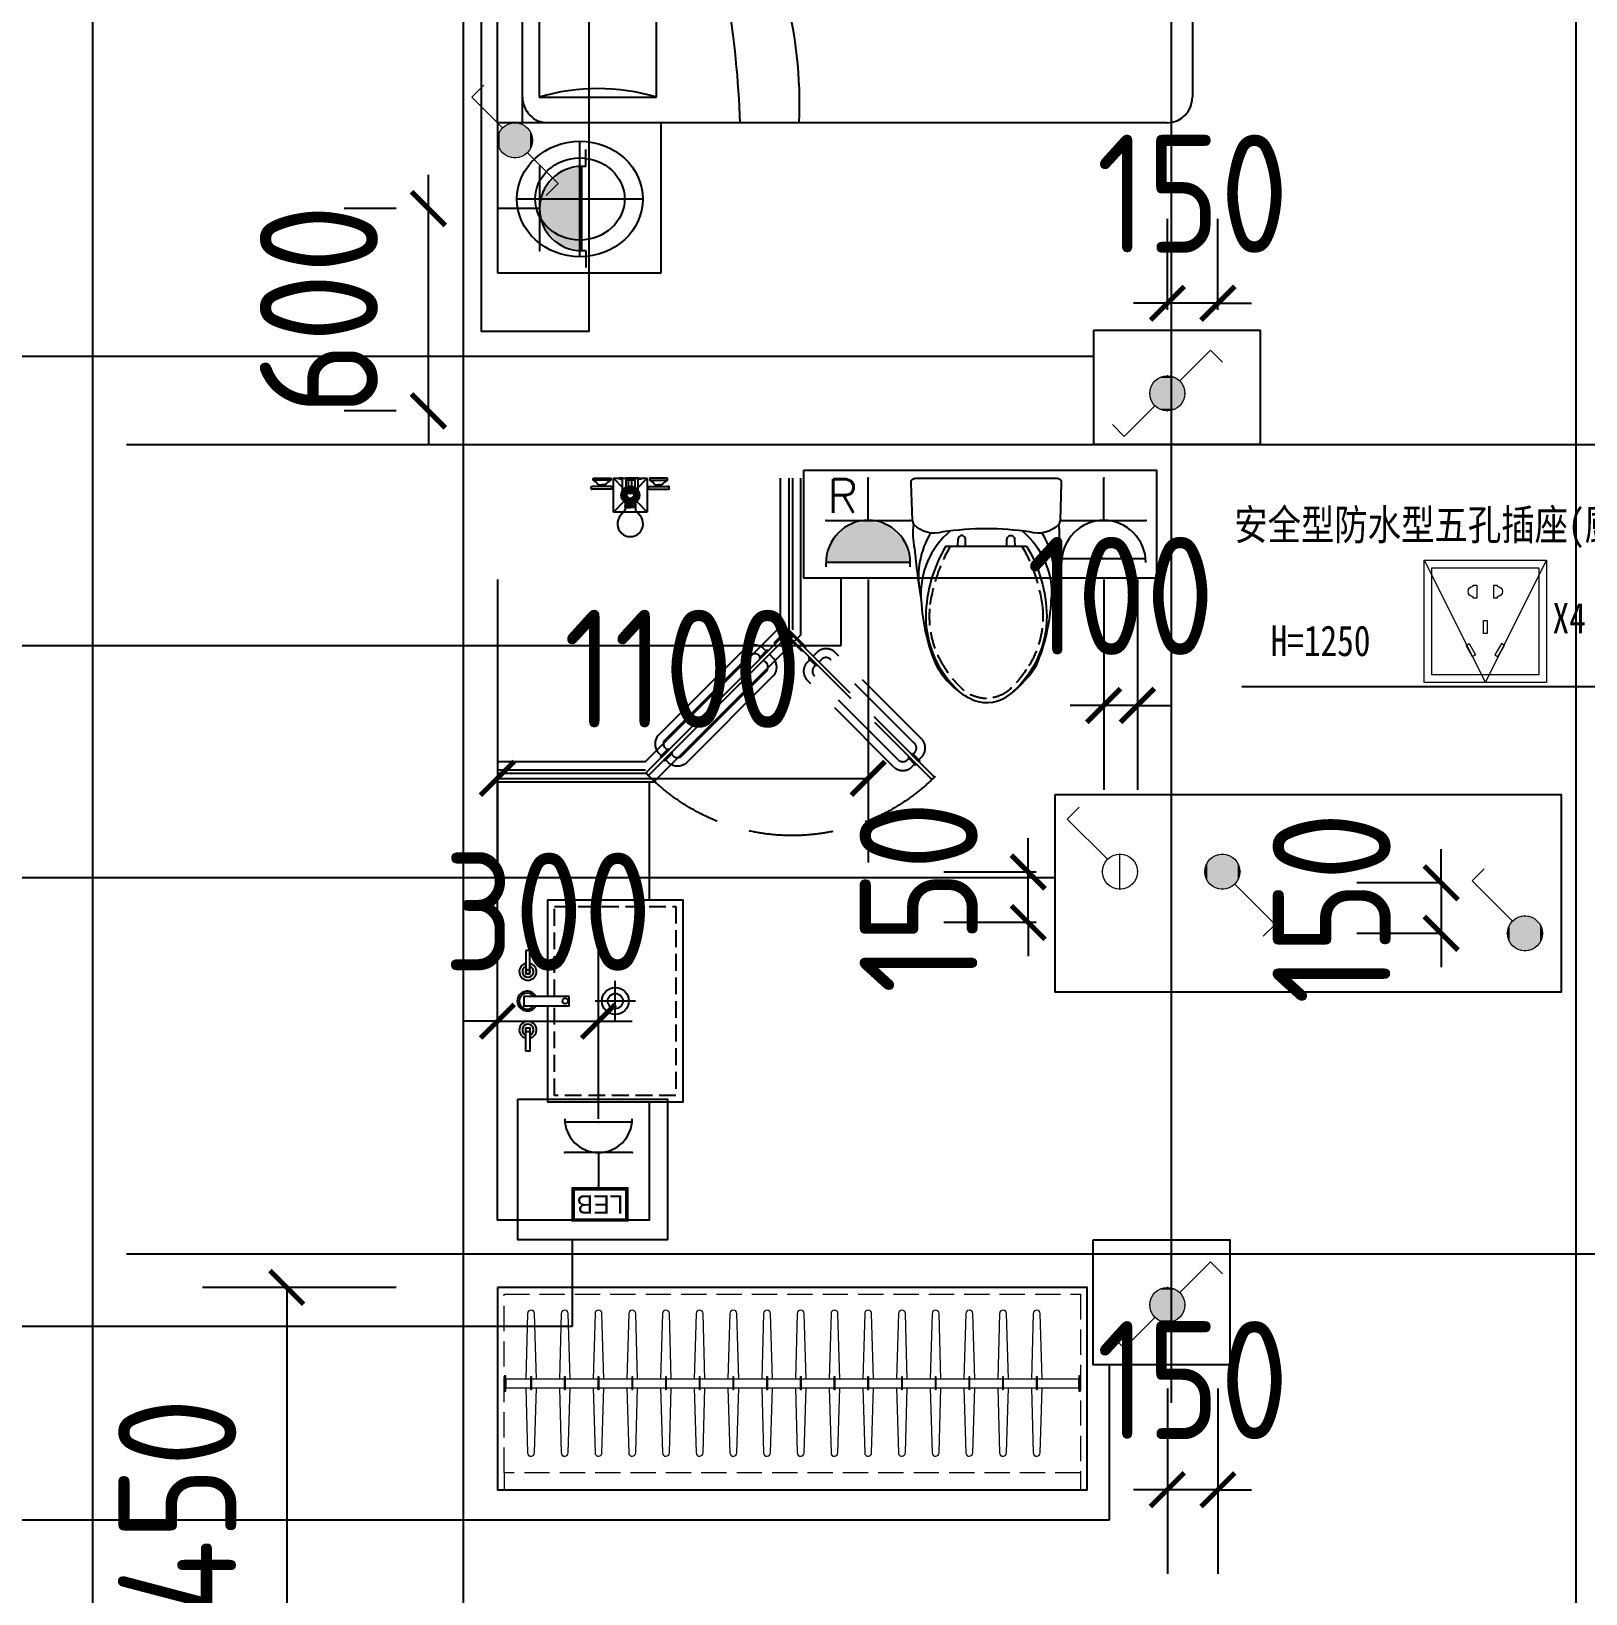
# Model space of a CAD drawing. Extents: x -29700 to 0, y 0 to 131000.
# Drawn here: x -24382 to -19770, y 120782 to 125417 of the extents above; entities that cross this region are included whole.
import ezdxf
from ezdxf.enums import TextEntityAlignment as Align

# ---------------------------------------------------------------- set-up
doc = ezdxf.new("R2010")
doc.units = 0
doc.header["$LTSCALE"] = 1000
doc.header["$MEASUREMENT"] = 0
for name, pattern in [('A户型二层平面图$0$DASH', [0.35, 0.25, -0.1]), ('B-1户型三层平面图$0$DASH', [0.35, 0.25, -0.1]), ('HJ户型(跃上)4F$0$DASH', [0.35, 0.25, -0.1])]:
    doc.linetypes.add(name, pattern=pattern)
doc.layers.get('0').update_dxf_attribs({"linetype": 'CONTINUOUS'})
doc.layers.get('Defpoints').update_dxf_attribs({"linetype": 'CONTINUOUS'})
for name, color, linetype in [('B-1户型三层平面图$0$A-澳创家具', 55, 'CONTINUOUS'), ('B-1户型三层平面图$0$A_洁具', 36, 'CONTINUOUS'), ('DOTE', 1, 'CONTINUOUS'), ('EQUIP-插座', 3, 'CONTINUOUS'), ('HJ户型(跃上)4F$0$0-107洁具', 122, 'CONTINUOUS'), ('HJ户型(跃上)4F$0$0-142地漏', 122, 'CONTINUOUS'), ('HJ户型(跃上)4F$0$1-107洁具', 122, 'CONTINUOUS'), ('TEL_TEXT', 7, 'CONTINUOUS'), ('家具', 8, 'CONTINUOUS')]:
    doc.layers.add(name, color=color, linetype=linetype)
for name, color, linetype, lineweight in [('EM-插座点位', 2, 'CONTINUOUS', 15), ('EM-机电', 14, 'CONTINUOUS', 15), ('EQUIP-照明', 3, 'CONTINUOUS', 15), ('PS-FNO(图纸空间编号）', 7, 'CONTINUOUS', 15), ('TK-引注', 50, 'CONTINUOUS', 15)]:
    doc.layers.add(name, color=color, linetype=linetype, lineweight=lineweight)
doc.styles.add('_TEL_DIM', font='SIMPLEX', dxfattribs={"width": 0.8, "height": 3.5, "bigfont": 'HZTXT'})
doc.styles.add('GIL', font='GOTHIC.TTF')
doc.styles.get("Standard").update_dxf_attribs({"font": 'gbenor.shx', "bigfont": 'gbcbig.shx'})
doc.styles.add('宋体', font='', dxfattribs={"width": 0.75})
doc.styles.get('宋体').set_extended_font_data('SimSun')
doc.dimstyles.get("Standard").update_dxf_attribs({"dimscale": 100, "dimtxt": 3.5, "dimasz": 1, "dimexe": 2.5, "dimexo": 3, "dimgap": 1.5, "dimtad": 1, "dimdec": 0, "dimzin": 0, "dimdsep": 46, "dimtxsty": 'Standard', "dimblk": 'ARCHTICK', "dimcen": 0.09, "dimclrd": 3, "dimclre": 3, "dimclrt": 2, "dimadec": 0, "dimazin": 0, "dimtfac": 1, "dimtdec": 0, "dimtix": 1, "dimtmove": 2, "dimatfit": 3, "dimfxl": 1, "dimtolj": 1, "dimtzin": 0, "dimarcsym": 0})

# ---------------------------------------------------------------- blocks, each defined once
blk = doc.blocks.new('*U29')
blk.add_lwpolyline([(0, -600), (0, 0), (1750, 0), (1750, -600)], close=True)
at = {"color": 250, "lineweight": 13, "ltscale": 0.3}
for points in [[(20, -50), (20, 0)], [(1730, -50), (1730, 0)], [(99.4, -329.6), (99.4, -335.5), (100.9, -335.5), (100.9, -296.3), (99.4, -296.3), (99.4, -329.6), (99.4, -302)], [(199.4, -329.6), (199.4, -335.5), (200.9, -335.5), (200.9, -296.3), (199.4, -296.3), (199.4, -329.6), (199.4, -302)], [(299.4, -329.6), (299.4, -335.5), (300.9, -335.5), (300.9, -296.3), (299.4, -296.3), (299.4, -329.6), (299.4, -302)], [(399.4, -329.6), (399.4, -335.5), (400.9, -335.5), (400.9, -296.3), (399.4, -296.3), (399.4, -329.6), (399.4, -302)], [(499.4, -329.6), (499.4, -335.5), (500.9, -335.5), (500.9, -296.3), (499.4, -296.3), (499.4, -329.6), (499.4, -302)], [(599.4, -329.6), (599.4, -335.5), (600.9, -335.5), (600.9, -296.3), (599.4, -296.3), (599.4, -329.6), (599.4, -302)], [(699.4, -329.6), (699.4, -335.5), (700.9, -335.5), (700.9, -296.3), (699.4, -296.3), (699.4, -329.6), (699.4, -302)], [(799.4, -329.6), (799.4, -335.5), (800.9, -335.5), (800.9, -296.3), (799.4, -296.3), (799.4, -329.6), (799.4, -302)], [(899.4, -329.6), (899.4, -335.5), (900.9, -335.5), (900.9, -296.3), (899.4, -296.3), (899.4, -329.6), (899.4, -302)], [(999.4, -329.6), (999.4, -335.5), (1000.9, -335.5), (1000.9, -296.3), (999.4, -296.3), (999.4, -329.6), (999.4, -302)], [(1099.4, -329.6), (1099.4, -335.5), (1100.9, -335.5), (1100.9, -296.3), (1099.4, -296.3), (1099.4, -329.6), (1099.4, -302)], [(1199.4, -329.6), (1199.4, -335.5), (1200.9, -335.5), (1200.9, -296.3), (1199.4, -296.3), (1199.4, -329.6), (1199.4, -302)], [(1299.4, -329.6), (1299.4, -335.5), (1300.9, -335.5), (1300.9, -296.3), (1299.4, -296.3), (1299.4, -329.6), (1299.4, -302)], [(1399.4, -329.6), (1399.4, -335.5), (1400.9, -335.5), (1400.9, -296.3), (1399.4, -296.3), (1399.4, -329.6), (1399.4, -302)], [(1499.4, -329.6), (1499.4, -335.5), (1500.9, -335.5), (1500.9, -296.3), (1499.4, -296.3), (1499.4, -329.6), (1499.4, -302)], [(1599.4, -329.6), (1599.4, -335.5), (1600.9, -335.5), (1600.9, -296.3), (1599.4, -296.3), (1599.4, -329.6), (1599.4, -302)]]:
    blk.add_lwpolyline(points, dxfattribs=at)
at = {"color": 250, "linetype": 'A户型二层平面图$0$DASH', "lineweight": 13, "ltscale": 0.3}
blk.add_lwpolyline([(20, -580), (1730, -580), (1730, -50), (20, -50)], close=True, dxfattribs=at)
at = {"color": 250, "lineweight": 13, "ltscale": 0.3}
for points in [[(84.1, -302.5), (89.7, -109.4, -0.431026), (100, -99.1, -0.397598), (110.3, -109.4), (115.9, -302.5)], [(184.1, -302.5), (189.7, -109.4, -0.431026), (200, -99.1, -0.397598), (210.3, -109.4), (215.9, -302.5)], [(284.1, -302.5), (289.7, -109.4, -0.431026), (300, -99.1, -0.397598), (310.3, -109.4), (315.9, -302.5)], [(384.1, -302.5), (389.7, -109.4, -0.431026), (400, -99.1, -0.397598), (410.3, -109.4), (415.9, -302.5)], [(484.1, -302.5), (489.7, -109.4, -0.431026), (500, -99.1, -0.397598), (510.3, -109.4), (515.9, -302.5)], [(584.1, -302.5), (589.7, -109.4, -0.431026), (600, -99.1, -0.397598), (610.3, -109.4), (615.9, -302.5)], [(684.1, -302.5), (689.7, -109.4, -0.431026), (700, -99.1, -0.397598), (710.3, -109.4), (715.9, -302.5)], [(784.1, -302.5), (789.7, -109.4, -0.431026), (800, -99.1, -0.397598), (810.3, -109.4), (815.9, -302.5)], [(884.1, -302.5), (889.7, -109.4, -0.431026), (900, -99.1, -0.397598), (910.3, -109.4), (915.9, -302.5)], [(984.1, -302.5), (989.7, -109.4, -0.431026), (1000, -99.1, -0.397598), (1010.3, -109.4), (1015.9, -302.5)], [(1084.1, -302.5), (1089.7, -109.4, -0.431026), (1100, -99.1, -0.397598), (1110.3, -109.4), (1115.9, -302.5)], [(1184.1, -302.5), (1189.7, -109.4, -0.431026), (1200, -99.1, -0.397598), (1210.3, -109.4), (1215.9, -302.5)], [(1284.1, -302.5), (1289.7, -109.4, -0.431026), (1300, -99.1, -0.397598), (1310.3, -109.4), (1315.9, -302.5)], [(1384.1, -302.5), (1389.7, -109.4, -0.431026), (1400, -99.1, -0.397598), (1410.3, -109.4), (1415.9, -302.5)], [(1484.1, -302.5), (1489.7, -109.4, -0.431026), (1500, -99.1, -0.397598), (1510.3, -109.4), (1515.9, -302.5)], [(1584.1, -302.5), (1589.7, -109.4, -0.431026), (1600, -99.1, -0.397598), (1610.3, -109.4), (1615.9, -302.5)], [(115.9, -327.5), (110.3, -522.4, -1), (89.7, -522.4), (84.1, -327.5)], [(215.9, -327.5), (210.3, -522.4, -1), (189.7, -522.4), (184.1, -327.5)], [(315.9, -327.5), (310.3, -522.4, -1), (289.7, -522.4), (284.1, -327.5)], [(415.9, -327.5), (410.3, -522.4, -1), (389.7, -522.4), (384.1, -327.5)], [(515.9, -327.5), (510.3, -522.4, -1), (489.7, -522.4), (484.1, -327.5)], [(615.9, -327.5), (610.3, -522.4, -1), (589.7, -522.4), (584.1, -327.5)], [(715.9, -327.5), (710.3, -522.4, -1), (689.7, -522.4), (684.1, -327.5)], [(815.9, -327.5), (810.3, -522.4, -1), (789.7, -522.4), (784.1, -327.5)], [(915.9, -327.5), (910.3, -522.4, -1), (889.7, -522.4), (884.1, -327.5)], [(1015.9, -327.5), (1010.3, -522.4, -1), (989.7, -522.4), (984.1, -327.5)], [(1115.9, -327.5), (1110.3, -522.4, -1), (1089.7, -522.4), (1084.1, -327.5)], [(1215.9, -327.5), (1210.3, -522.4, -1), (1189.7, -522.4), (1184.1, -327.5)], [(1315.9, -327.5), (1310.3, -522.4, -1), (1289.7, -522.4), (1284.1, -327.5)], [(1415.9, -327.5), (1410.3, -522.4, -1), (1389.7, -522.4), (1384.1, -327.5)], [(1515.9, -327.5), (1510.3, -522.4, -1), (1489.7, -522.4), (1484.1, -327.5)], [(1615.9, -327.5), (1610.3, -522.4, -1), (1589.7, -522.4), (1584.1, -327.5)]]:
    blk.add_lwpolyline(points, format="xyb", dxfattribs=at)
blk.add_lwpolyline([(1730, -337.5), (1725, -337.5), (1725, -327.5), (25, -327.5), (25, -337.5), (20, -337.5), (20, -292.5), (25, -292.5), (25, -327.5), (25, -302.5), (1725, -302.5), (1725, -327.5), (1725, -292.5), (1730, -292.5)], close=True, dxfattribs=at)
blk = doc.blocks.new('*U18')
at = {"layer": 'B-1户型三层平面图$0$A-澳创家具', "linetype": 'Continuous'}
for points in [[(211.1, 0), (-211.1, 0, 0.477962), (-222.4, -14), (-218.8, -124.8), (-215.2, -136.6, 0.281865), (-128.7, -159.2, -0.073747), (128.7, -159.2, 0.281865), (215.2, -136.6), (218.8, -124.8), (222.4, -14, 0.477962), (211.1, 0, 0)], [(215.5, -135.5, -0.088577), (213, -207.8, -0.019152), (192.8, -362.1, -0.090609), (149, -553.8, -0.163158), (38.2, -657.7, -0.273043), (-72.6, -639.2, -0.094885), (-149, -553.8, -0.090609), (-192.8, -362.1, -0.019152), (-213, -207.8, -0.088577), (-215.5, -135.5, -0.879416)], [(-119.9, -201.1, 0.129606), (-179.5, -409, 0.211204), (-80.1, -632.2, 2.252949)], [(119.9, -201.1, -0.129606), (179.5, -409, -0.211204), (80.1, -632.2, -2.252949)]]:
    blk.add_lwpolyline(points, format="xyb", dxfattribs=at)
at = {"layer": 'B-1户型三层平面图$0$A-澳创家具', "color": 250}
for points in [[(-165, -162.1, 0.180688), (-197.1, -335.2, -4.705295)], [(-106.5, -156.1, 0.237416), (-193.6, -357.6, -3.87225)], [(-61.3, -200.6), (-61.5, -181.2, 1.018669), (-84.1, -181.2), (-85.1, -200.8)], [(61.3, -200.6), (61.5, -181.2, -1.018669), (84.1, -181.2), (85.1, -200.8)], [(106.5, -156.1, -0.237416), (193.6, -357.6, 3.87225)], [(165, -162.1, -0.180688), (197.1, -335.2, 4.705295)]]:
    blk.add_lwpolyline(points, format="xyb", dxfattribs=at)
at = {"layer": 'B-1户型三层平面图$0$A-澳创家具', "color": 250, "linetype": 'B-1户型三层平面图$0$DASH', "ltscale": 0.2}
blk.add_lwpolyline([(-105.7, -201, 0.095348), (-165.9, -374.4, 0.180567), (-119.8, -567, 0.059956), (-65.2, -630.4, 0.149733), (0, -653.6, 0.149733), (65.2, -630.4, 0.059956), (119.8, -567, 0.180567), (165.9, -374.4, 0.095348), (105.7, -201, -0.095348)], format="xyb", dxfattribs=at)
at = {"layer": 'B-1户型三层平面图$0$A-澳创家具', "linetype": 'Continuous'}
blk.add_lwpolyline([(119.9, -201.1), (-119.9, -201.1)], dxfattribs=at)
blk = doc.blocks.new('*U30')
at = {"color": 250}
for p, q in [((649.5, -409.9), (649.5, -289.9)), ((589.5, -349.9), (709.5, -349.9))]:
    blk.add_line(p, q, dxfattribs=at)
for points in [[(349.5, -450), (0, -450), (0, 0), (1300, 0), (1300, -450), (949.5, -450)], [(663, -149.9), (949.5, -149.9), (949.5, -549.9), (349.5, -549.9), (349.5, -149.9), (635.1, -149.9)]]:
    blk.add_lwpolyline(points)
for points in [[(501.2, -84.4), (570.1, -84.4), (570.1, -96.7), (501.2, -96.7)], [(663, -213.3), (663, -78.4), (635.1, -78.4), (635.1, -213.3)], [(799.4, -84.4), (730.4, -84.4), (730.4, -96.7), (799.4, -96.7)]]:
    blk.add_lwpolyline(points, close=True)
at = {"color": 250, "linetype": 'B-1户型三层平面图$0$DASH', "ltscale": 0.2}
blk.add_lwpolyline([(663, -169.9), (929.5, -169.9), (929.5, -529.9), (369.5, -529.9), (369.5, -169.9), (635.1, -169.9)], dxfattribs=at)
at = {"color": 250}
for centre, radius in [((564, -90.5, 0), 6.17), ((736.6, -90.5, 0), 6.17), ((649.6, -201.3), 7.98), ((649.5, -349.9), 40), ((649.5, -349.9), 22.5)]:
    blk.add_circle(centre, radius, dxfattribs=at)
for centre, radius, start, end in [((564, -90.5), 25.4, 194.0486, 165.9514), ((649.3, -88.5), 29.3, 297.9804, 241.0365), ((736.6, -90.5), 25.4, 14.0486, 345.9514)]:
    blk.add_arc(centre, radius, start, end)
for centre, radius, start, end in [((564, -90.5), 16.6, 201.7986, 158.2014), ((649.3, -88.5), 23.8, 305.279, 233.4071), ((736.6, -90.5), 16.6, 21.7986, 338.2014)]:
    blk.add_arc(centre, radius, start, end, dxfattribs=at)
blk = doc.blocks.new('HJ户型(跃上)4F$0$A$C2634459F')
at = {"color": 0}
for p, q in [((592.3, 337.9, 0), (592.3, 334.1, 0)), ((592.3, 337.9, 0), (650, 337.9, 0)), ((650, 320.2, 0), (650, 337.9, 0))]:
    blk.add_line(p, q, dxfattribs=at)
at = {"color": 0, "linetype": 'HJ户型(跃上)4F$0$DASH'}
for p, q in [((650, 320.2, 0), (632.3, 320.2, 0)), ((632.3, 262.4, 0), (632.3, 320.2, 0)), ((650, 262.4, 0), (650, 320.2, 0)), ((632.3, 262.4, 0), (636.2, 262.4, 0)), ((646.2, 262.4, 0), (650, 262.4, 0))]:
    blk.add_line(p, q, dxfattribs=at)
at = {"color": 0, "elevation": 0}
for points in [[(154.7, 387.4, 0.36855), (119, 351.7), (119, 337.8)], [(154.7, 387.4), (522.3, 387.4, -0.368054), (558, 351.7), (558, 334)], [(143.1, 337.8), (143.1, 344.1, -0.414214), (162.4, 363.4), (514.6, 363.4, -0.414214), (533.9, 344.1), (533.9, 334)], [(154.7, 270.6, -0.36855), (119, 306.4), (119, 320.2)], [(143.1, 320.2), (143.1, 314, 0.414214), (162.4, 294.7), (514.6, 294.7, 0.414214), (533.9, 314), (533.9, 324.1)], [(154.7, 270.6), (522.3, 270.6, 0.368054), (558, 306.4), (558, 324.1)]]:
    blk.add_lwpolyline(points, format="xyb", dxfattribs=at)
for points in [[(642.3, 332.5), (640.8, 334.1), (52.9, 334.1), (50, 331.2), (50, 327), (52.9, 324.1), (639.4, 324.1), (642.3, 327)], [(147.3, 337.9), (114.8, 337.9), (114.8, 334.1), (147.3, 334.1)], [(562.2, 337.9), (529.7, 337.9), (529.7, 334.1), (562.2, 334.1)], [(626, 324.1), (626, 321.2), (645.2, 321.2), (645.2, 337), (626, 337), (626, 334.1), (642.3, 334.1), (642.3, 324.1)], [(147.3, 320.2), (114.8, 320.2), (114.8, 324.1), (147.3, 324.1)]]:
    blk.add_lwpolyline(points, close=True, dxfattribs=at)
at = {"color": 0, "linetype": 'HJ户型(跃上)4F$0$DASH', "elevation": 0}
for points in [[(646.2, 296.1), (649.1, 296.1), (649.1, 315.4), (633.3, 315.4), (633.3, 296.1), (636.2, 296.1), (636.2, 312.5), (646.2, 312.5)], [(637.7, 312.5), (636.2, 311), (636.2, -276.8), (639.1, -279.7), (643.4, -279.7), (646.2, -276.8), (646.2, 309.6), (643.3, 312.5)], [(631.2, 234.4), (631.2, 201.8), (635, 201.8), (635, 234.4)], [(632.4, -182.4), (632.4, -215), (636.2, -215), (636.2, -182.4)], [(650.1, -182.4), (650.1, -215), (646.2, -215), (646.2, -182.4)]]:
    blk.add_lwpolyline(points, close=True, dxfattribs=at)
for points in [[(582.8, -175), (582.9, 192.5, -0.368054), (618.6, 228.2), (636.3, 228.2)], [(632.4, -186.6), (626.1, -186.6, -0.414214), (606.9, -167.4), (606.9, 184.8, -0.414214), (626.2, 204.1), (636.3, 204.1)], [(699.7, -175), (699.6, 192.5, 0.368054), (663.8, 228.2), (646.2, 228.2)], [(650.1, -186.6), (656.3, -186.6, 0.414214), (675.6, -167.4), (675.5, 184.8, 0.414214), (656.3, 204.1), (646.2, 204.1)], [(582.8, -175, 0.36855), (618.6, -210.7), (632.4, -210.7)], [(699.7, -175, -0.36855), (663.9, -210.7), (650.1, -210.7)]]:
    blk.add_lwpolyline(points, format="xyb", dxfattribs=at)
blk = doc.blocks.new('HJ户型(跃上)4F$0$A$C1E9E21AA')
at = {"ltscale": 0.5, "extrusion": (0, 0, -1)}
for p, q in [((30.9, -30.9), (0, 0)), ((69.1, -30.9), (100, 0)), ((30.9, -69.1), (0, -100)), ((69.1, -69.1), (100, -100))]:
    blk.add_line(p, q, dxfattribs=at)
at = {"ltscale": 0.5}
for p, q in [((0, -100), (0, 0)), ((0, 0), (100, 0)), ((100, 0), (100, -100)), ((100, -100), (0, -100))]:
    blk.add_line(p, q, dxfattribs=at)
for points in [[(27.6, -47), (28, -45.2), (38.9, -47.1), (38.6, -48.9)], [(30, -39.5), (30.9, -37.9), (40.6, -43.5), (39.7, -45.1)], [(34.8, -33.3), (36.2, -32.1), (43.4, -40.7), (42, -41.9)], [(41.4, -29.1), (43.2, -28.5), (47, -39), (45.2, -39.6)], [(49.1, -27.5), (50.9, -27.5), (50.9, -38.6), (49.1, -38.6)], [(56.8, -28.5), (58.6, -29.1), (54.8, -39.6), (53, -39)], [(63.8, -32.1), (65.2, -33.3), (58, -41.9), (56.6, -40.7)], [(69.1, -37.9), (70, -39.5), (60.3, -45.1), (59.4, -43.5)], [(72, -45.2), (72.4, -47), (61.4, -48.9), (61.1, -47.1)], [(28, -54.8), (27.6, -53), (38.6, -51.1), (38.9, -52.9)], [(30.9, -62.1), (30, -60.5), (39.7, -54.9), (40.6, -56.5)], [(36.2, -67.9), (34.8, -66.7), (42, -58.1), (43.4, -59.3)], [(43.2, -71.5), (41.4, -70.9), (45.2, -60.4), (47, -61)], [(50.9, -72.5), (49.1, -72.5), (49.1, -61.4), (50.9, -61.4)], [(58.6, -70.9), (56.8, -71.5), (53, -61), (54.8, -60.4)], [(65.2, -66.7), (63.8, -67.9), (56.6, -59.3), (58, -58.1)], [(70, -60.5), (69.1, -62.1), (59.4, -56.5), (60.3, -54.9)], [(72.4, -53), (72, -54.8), (61.1, -52.9), (61.4, -51.1)]]:
    blk.add_lwpolyline(points, close=True, dxfattribs=at)
for radius in [27, 23.6, 10.1]:
    blk.add_circle((50, -50), radius, dxfattribs=at)
blk = doc.blocks.new('HJ户型(跃上)4F$0$花洒')
at = {"ltscale": 7}
for p, q in [((-32.6, 56.5), (-32.6, 113.5)), ((-28, 5), (0, 5)), ((-28, -5), (0, -5)), ((-32.6, -56.5), (-32.6, -113.5))]:
    blk.add_line(p, q, dxfattribs=at)
for points in [[(-30.8, 115.7, 0.472472), (-32.6, 113.5)], [(-30.8, 115.7), (-25.4, 115.7, -0.414214), (-23.8, 114.1), (-23.8, 111.7)], [(-30.8, 54.3, -0.472472), (-32.6, 56.5)], [(-30.8, 54.3), (-25.4, 54.3, 0.414214), (-23.8, 55.9), (-23.8, 58.3)], [(-87, 15), (-90.7, 15, -0.178333), (-96.5, 17.2), (-110.3, 28.9)], [(-87, -15), (-90.7, -15, 0.178333), (-96.5, -17.2), (-110.3, -28.9)], [(-30.8, -54.3, 0.472472), (-32.6, -56.5)], [(-30.8, -54.3), (-25.4, -54.3, -0.414214), (-23.8, -55.9), (-23.8, -58.3)], [(-30.8, -115.7, -0.472472), (-32.6, -113.5)], [(-30.8, -115.7), (-25.4, -115.7, 0.414214), (-23.8, -114.1), (-23.8, -111.7)]]:
    blk.add_lwpolyline(points, format="xyb", dxfattribs=at)
for points in [[(-23.8, 56.3), (-23.8, 111.7)], [(-19.4, 94.9), (-19.4, 92.5)], [(-5.9, 110), (0, 110)], [(-5.9, 58), (-5.9, 110)], [(0, 110), (0, 58), (-5.9, 58)], [(-19.4, 92.5), (-19.4, 84)], [(-19.4, 75.5), (-19.4, 84)], [(-19.4, 73.1), (-19.4, 75.5)], [(-87, 15), (-87, 0)], [(-87, -15), (-87, 0)], [(-43, 12), (-81, 15)], [(-81, 15), (-81, -15)], [(-43, 10), (-81, 13)], [(-45, -12.2), (-45, 12.2)], [(-43, -12), (-43, 12)], [(-43, -12), (-28, -12), (-28, 12), (-43, 12)], [(-5, -13), (-5, 13)], [(-2, 33), (-3.4, 23)], [(-2, 23), (-2, 33)], [(-2, 33), (0, 33)], [(0, 23), (0, 33)], [(0, -13), (0, 13)], [(-43, -10), (-81, -13)], [(-43, -12), (-81, -15)], [(-2, -33), (-3.4, -23)], [(-2, -23), (-2, -33)], [(-2, -33), (0, -33)], [(0, -23), (0, -33)], [(-23.8, -56.3), (-23.8, -111.7)], [(-19.4, -73.1), (-19.4, -75.5)], [(-19.4, -75.5), (-19.4, -84)], [(-19.4, -92.5), (-19.4, -84)], [(-19.4, -94.9), (-19.4, -92.5)], [(-5.9, -58), (-5.9, -110)], [(0, -110), (0, -58), (-5.9, -58)], [(-5.9, -110), (0, -110)]]:
    blk.add_lwpolyline(points, dxfattribs=at)
for points in [[(0, 13), (-54, 13), (-54, 23), (0, 23)], [(0, -13), (-54, -13), (-54, -23), (0, -23)]]:
    blk.add_lwpolyline(points, close=True, dxfattribs=at)
for centre, radius, start, end in [((-32.6, 120.2), 28.6, 297.662, 339.071), ((-19.4, 84), 6.99, 90, 129.5028), ((-19.4, 84), 6.99, 230.4972, 270), ((-32.6, 47.8), 28.6, 20.929, 62.338), ((-135, 0), 38, 49.5542, 310.4458), ((-84, 11), 5, 53.1301, 126.8699), ((-65.5, 0), 25.5, 331.9275, 28.0725), ((-84, -11), 5, 233.1301, 306.8699), ((-19.4, -84), 6.99, 90, 129.5028), ((-19.4, -84), 6.99, 230.4972, 270), ((-32.6, -47.8), 28.6, 297.662, 339.071), ((-32.6, -120.2), 28.6, 20.929, 62.338)]:
    blk.add_arc(centre, radius, start, end, dxfattribs=at)
blk = doc.blocks.new('HJ户型(跃上)4F$0$fgjhj')
at = {"layer": 'HJ户型(跃上)4F$0$1-107洁具'}
for p, q in [((606518.5, 216056.7), (606518.5, 215606.9)), ((606528.5, 216056.7), (606528.5, 215606.9)), ((607393.5, 215191.7), (606953.6, 215191.7)), ((607393.5, 215181.7), (606953.6, 215181.7))]:
    blk.add_line(p, q, dxfattribs=at)
at = {"layer": 'HJ户型(跃上)4F$0$1-107洁具', "color": 250, "elevation": 0}
for points in [[(607393.5, 215156.7), (606929.1, 215156.7), (606493.5, 215592.4), (606493.5, 216056.7)], [(607393.5, 215216.7), (606954, 215216.7), (606553.5, 215617.2), (606553.5, 216056.7)]]:
    blk.add_lwpolyline(points, dxfattribs=at)
at = {"layer": 'HJ户型(跃上)4F$0$1-107洁具', "color": 250, "linetype": 'HJ户型(跃上)4F$0$DASH'}
blk.add_arc((606518.7, 215596.8), 599.8, 224.9799, 316.3489, dxfattribs=at)
at = {"layer": 'HJ户型(跃上)4F$0$0-107洁具', "xscale": -1, "rotation": 270}
blk.add_blockref('HJ户型(跃上)4F$0$花洒', (606999.2, 216056.7), dxfattribs=at)
at = {"layer": 'HJ户型(跃上)4F$0$0-142地漏', "ltscale": 0.5, "xscale": -1, "rotation": 90}
blk.add_blockref('HJ户型(跃上)4F$0$A$C1E9E21AA', (606949.2, 216056.7), dxfattribs=at)
at = {"layer": 'HJ户型(跃上)4F$0$1-107洁具', "xscale": -1, "rotation": 314.9999376523706}
blk.add_blockref('HJ户型(跃上)4F$0$A$C2634459F', (606751.9, 214911, 0), dxfattribs=at)
blk = doc.blocks.new('A$C66793C10')
for p, q in [((449.7, 449.7), (0, 449.7)), ((0, 449.7), (0, 0)), ((449.7, 0), (449.7, 449.7)), ((223.1, 401.4), (223.1, 55.6)), ((396, 228.5), (50.2, 228.5)), ((0, 0), (449.7, 0))]:
    blk.add_line(p, q)
for radius in [172.9, 122.9]:
    blk.add_circle((223.1, 228.5), radius)
blk = doc.blocks.new('A$C0BC040C0')
at = {"layer": '家具'}
for p, q in [((0, 295.2), (0, 2095.2)), ((74.5, 2095.2), (0, 2095.2)), ((74.5, 295.2), (74.5, 2095.2)), ((149, 2095.2), (1987.2, 2095.2)), ((1987.2, 2095.2), (149, 2095.2)), ((521.6, 1995.8), (521.6, 2095.2)), ((124.2, 2019.3), (124.2, 1245.2)), ((472, 2019.3), (124.2, 2019.3)), ((472, 1245.2), (472, 2019.3)), ((2061.7, 2019.3), (2061.7, 371.1)), ((124.2, 1245.2), (472, 1245.2)), ((124.2, 1145.2), (124.2, 371.1)), ((472, 1145.2), (124.2, 1145.2)), ((472, 371.1), (472, 1145.2)), ((124.2, 371.1), (472, 371.1)), ((74.5, 295.2), (0, 295.2)), ((1987.2, 295.2), (149, 295.2))]:
    blk.add_line(p, q, dxfattribs=at)
for centre, major_axis, ratio, start_param, end_param in [((149, 2019.3), (0, 75.9), 0.981818, 0, 1.570796), ((1987.2, 2019.3), (0, 75.9), 0.981818, 4.712389, 6.283185), ((298.1, 2626.5), (0, 632.5), 0.981818, 2.857799, 3.425387), ((2092.1, 1652.9), (-219.9, 2967.4), 0.524077, 1.416252, 1.739927), ((1467.3, 1705.1), (-287.3, 1661.3), 0.542659, 1.294437, 1.879131), ((298.1, 638), (0, -632.5), 0.981818, 2.857799, 3.425387), ((298.1, 1752.4), (0, -632.5), 0.981818, -0.283794, 0.283794), ((-1119.2, 354), (-344.9, 2286.2), 0.791145, 4.568047, 4.89601), ((4.6, 453.3), (-253.1, 1063.8), 0.804127, 4.37694, 5.109608), ((149, 371.1), (0, 75.9), 0.981818, 1.570796, 3.141593), ((298.1, -236.1), (0, 632.5), 0.981818, -0.283794, 0.283794), ((1987.2, 371.1), (0, 75.9), 0.981818, 3.141593, 4.712389)]:
    blk.add_ellipse(centre, major_axis=major_axis, ratio=ratio, start_param=start_param, end_param=end_param, dxfattribs=at)
at = {"layer": '家具', "xscale": 1.080000000001746, "yscale": 0.9899999999906868, "rotation": 179.9999999989328}
for p in [(485.7, 2540.5), (485.7, 295.2)]:
    blk.add_blockref('A$C66793C10', p, dxfattribs=at)
blk = doc.blocks.new('；u；')
at = {"color": 251}
blk.add_lwpolyline([(69126.2, -74798.5), (64726.2, -74798.5), (64726.2, -62398.5), (78926.2, -62398.5), (78926.2, -74798.5), (74526.2, -74798.5)], dxfattribs=at)
at = {"layer": 'DOTE', "color": 251}
for p, q in [((65826.2, -74698.5), (65826.2, -62498.5)), ((67926.2, -69641.3), (67926.2, -62498.5)), ((69126.2, -74698.5), (69126.2, -62498.5)), ((64826.2, -66798.5), (78826.2, -66798.5)), ((64826.2, -69198.5), (78826.2, -69198.5))]:
    blk.add_line(p, q, dxfattribs=at)
at = {"color": 251, "extrusion": (0, 0, -1), "zscale": -1}
blk.add_blockref('HJ户型(跃上)4F$0$fgjhj', (-673319.7, -282955.2), dxfattribs=at)
at = {"layer": 'B-1户型三层平面图$0$A_洁具', "color": 251, "xscale": -1, "rotation": 0.0003004199342093727}
blk.add_blockref('*U18', (67376.4, -66898.5), dxfattribs=at)
at = {"layer": '家具', "color": 251, "xscale": 0.9999989999971652, "yscale": 0.9999989999923855, "zscale": 0.9999989999958332, "rotation": 359.9995283362795}
blk.add_blockref('A$C0BC040C0', (65926.2, -66138.9), dxfattribs=at)
at = {"layer": '家具', "color": 251, "extrusion": (0, 0, -1), "xscale": -1, "zscale": -1, "rotation": 269.9996997709976}
blk.add_blockref('*U30', (-65926.2, -69098.5), dxfattribs=at)
at = {"layer": '家具', "color": 251, "xscale": -1, "rotation": 180.0000056629206}
blk.add_blockref('*U29', (65926.2, -69898.5), dxfattribs=at)
blk = doc.blocks.new('_ArchTick')
at = {"color": 0, "linetype": 'ByBlock', "const_width": 0.15}
blk.add_lwpolyline([(-0.5, -0.5), (0.5, 0.5)], dxfattribs=at)
blk = doc.blocks.new('*D60')
at = {"color": 3, "lineweight": -2, "transparency": 16777216}
for p, q in [((-21011.4, 124590.7), (-21011.4, 124859.9)), ((-20861.4, 124590.7), (-20861.4, 124859.9)), ((-21011.4, 124609.9), (-21111.4, 124609.9)), ((-20861.4, 124609.9), (-21011.4, 124609.9)), ((-20861.4, 124609.9), (-20761.4, 124609.9))]:
    blk.add_line(p, q, dxfattribs=at)
at = {"layer": 'Defpoints', "color": 0, "transparency": 16777216}
for p in [(-21011.4, 124609.9), (-21011.4, 124290.7), (-20861.4, 124290.7)]:
    blk.add_point(p, dxfattribs=at)
at = {"color": 3, "lineweight": -2, "transparency": 16777216, "xscale": 100, "yscale": 100, "zscale": 100}
blk.add_blockref('_ArchTick', (-21011.4, 124609.9), dxfattribs=at)
at = {"color": 3, "lineweight": -2, "transparency": 16777216, "xscale": 100, "yscale": 100, "zscale": 100, "rotation": 180}
blk.add_blockref('_ArchTick', (-20861.4, 124609.9), dxfattribs=at)
at = {"color": 2, "transparency": 16777216, "insert": (-20936.4, 124934.9), "char_height": 350, "attachment_point": 5}
blk.add_mtext('\\A1;150', dxfattribs=at)
blk = doc.blocks.new('$equip$00001208')
for p, q in [((0.147, 0.356), (0.512, 0.72)), ((0.512, 0.72), (0.653, 0.579)), ((-0.147, 0.061), (-0.512, -0.304)), ((-0.512, -0.304), (-0.653, -0.162))]:
    blk.add_line(p, q)
blk.add_circle((0, 0.208), 0.208)
for points in [[(-0.104, 0.389), (0.104, 0.389), (-0.18, 0.312), (0.18, 0.312)], [(0, 0.417), (0, 0.417), (-0.104, 0.389), (0.104, 0.389)], [(-0.18, 0.312), (0.18, 0.312), (-0.208, 0.208), (0.208, 0.208)], [(-0.18, 0.104), (0.18, 0.104), (-0.208, 0.208), (0.208, 0.208)], [(-0.104, 0.028), (0.104, 0.028), (-0.18, 0.104), (0.18, 0.104)], [(0, 0), (0, 0), (-0.104, 0.028), (0.104, 0.028)]]:
    blk.add_solid(points)
at = {"layer": 'EQUIP-照明'}
for p in [(0, 0.417), (-0.208, 0.208), (0.208, 0.208), (0, 0)]:
    blk.add_point(p, dxfattribs=at)
at = {"layer": 'EQUIP-照明', "flags": 9}
blk.add_attdef('A', (0, 0), '', height=0.00002, dxfattribs=at)
blk = doc.blocks.new('$equip$00001240')
for p, q in [((-0.5, 1.05), (-0.7, 1.05)), ((-0.5, 1.05), (-0.5, 1)), ((-0.5, 1), (0.5, 1)), ((0.5, 1.05), (0.7, 1.05)), ((0.5, 1.05), (0.5, 1)), ((-0.5, 0.5), (0.5, 0.5)), ((0, 0.5), (0, 0))]:
    blk.add_line(p, q)
blk.add_arc((0, 1), 0.5, 180, 0)
for points in [[(0.433, 0.75), (-0.433, 0.75), (0.5, 1), (-0.5, 1)], [(0.25, 0.567), (-0.25, 0.567), (0.433, 0.75), (-0.433, 0.75)], [(0, 0.5), (0, 0.5), (0.25, 0.567), (-0.25, 0.567)]]:
    blk.add_solid(points)
at = {"layer": 'EQUIP-照明'}
for p in [(0, 1), (-0.5, 0.5), (0.5, 0.5), (0, 0)]:
    blk.add_point(p, dxfattribs=at)
at = {"layer": 'EQUIP-照明', "flags": 9}
blk.add_attdef('A', (0, 0), '', height=0.00002, dxfattribs=at)
blk = doc.blocks.new('*D61')
at = {"color": 3, "lineweight": -2, "transparency": 16777216}
for p, q in [((-23203.4, 124890.7), (-23203.4, 124990.7)), ((-23298.9, 124890.7), (-23453.4, 124890.7)), ((-23203.4, 124290.7), (-23203.4, 124890.7)), ((-23298.9, 124290.7), (-23453.4, 124290.7)), ((-23203.4, 124290.7), (-23203.4, 124190.7))]:
    blk.add_line(p, q, dxfattribs=at)
at = {"layer": 'Defpoints', "color": 0, "transparency": 16777216}
for p in [(-23203.4, 124890.7), (-22998.9, 124890.7), (-22998.9, 124290.7)]:
    blk.add_point(p, dxfattribs=at)
at = {"color": 3, "lineweight": -2, "transparency": 16777216, "xscale": 100, "yscale": 100, "zscale": 100}
for p, rotation in [((-23203.4, 124890.7), 270), ((-23203.4, 124290.7), 90)]:
    blk.add_blockref('_ArchTick', p, dxfattribs=dict(at, rotation=rotation))
at = {"color": 2, "transparency": 16777216, "insert": (-23528.4, 124590.7), "char_height": 350, "attachment_point": 5, "rotation": 90}
blk.add_mtext('\\A1;600', dxfattribs=at)
blk = doc.blocks.new('*D69')
at = {"color": 3, "lineweight": -2, "transparency": 16777216}
for p, q in [((-23298.9, 121690.7), (-23873.5, 121690.7)), ((-23623.5, 121690.7), (-23623.5, 120240.7)), ((-23298.9, 120240.7), (-23873.5, 120240.7))]:
    blk.add_line(p, q, dxfattribs=at)
at = {"layer": 'Defpoints', "color": 0, "transparency": 16777216}
for p in [(-22998.9, 121690.7), (-23623.5, 120240.7), (-22998.9, 120240.7)]:
    blk.add_point(p, dxfattribs=at)
at = {"color": 3, "lineweight": -2, "transparency": 16777216, "xscale": 100, "yscale": 100, "zscale": 100}
for p, rotation in [((-23623.5, 121690.7), 90), ((-23623.5, 120240.7), 270)]:
    blk.add_blockref('_ArchTick', p, dxfattribs=dict(at, rotation=rotation))
at = {"color": 2, "transparency": 16777216, "insert": (-23948.5, 120965.7), "char_height": 350, "attachment_point": 5, "rotation": 90}
blk.add_mtext('\\A1;1450', dxfattribs=at)
blk = doc.blocks.new('*D74')
at = {"color": 3, "lineweight": -2, "transparency": 16777216}
for p, q in [((-21424.3, 122922.8), (-21424.3, 123022.8)), ((-21400.2, 122922.8), (-21674.3, 122922.8)), ((-21424.3, 122772.8), (-21424.3, 122922.8)), ((-21400.2, 122772.8), (-21674.3, 122772.8)), ((-21424.3, 122772.8), (-21424.3, 122672.8))]:
    blk.add_line(p, q, dxfattribs=at)
at = {"layer": 'Defpoints', "color": 0, "transparency": 16777216}
for p in [(-21424.3, 122922.8), (-21100.2, 122922.8), (-21100.2, 122772.8)]:
    blk.add_point(p, dxfattribs=at)
at = {"color": 3, "lineweight": -2, "transparency": 16777216, "xscale": 100, "yscale": 100, "zscale": 100}
for p, rotation in [((-21424.3, 122922.8), 270), ((-21424.3, 122772.8), 90)]:
    blk.add_blockref('_ArchTick', p, dxfattribs=dict(at, rotation=rotation))
at = {"color": 2, "transparency": 16777216, "insert": (-21749.3, 122847.8), "char_height": 350, "attachment_point": 5, "rotation": 90}
blk.add_mtext('\\A1;150', dxfattribs=at)
blk = doc.blocks.new('*D75')
at = {"color": 3, "lineweight": -2, "transparency": 16777216}
for p, q in [((-20199.2, 122890.7), (-20199.2, 122990.7)), ((-20198.9, 122890.7), (-20449.2, 122890.7)), ((-20199.2, 122890.7), (-20199.2, 122740.7)), ((-20198.9, 122740.7), (-20449.2, 122740.7)), ((-20199.2, 122740.7), (-20199.2, 122640.7))]:
    blk.add_line(p, q, dxfattribs=at)
at = {"layer": 'Defpoints', "color": 0, "transparency": 16777216}
for p in [(-19898.9, 122890.7), (-20199.2, 122740.7), (-19898.9, 122740.7)]:
    blk.add_point(p, dxfattribs=at)
at = {"color": 3, "lineweight": -2, "transparency": 16777216, "xscale": 100, "yscale": 100, "zscale": 100}
for p, rotation in [((-20199.2, 122890.7), 270), ((-20199.2, 122740.7), 90)]:
    blk.add_blockref('_ArchTick', p, dxfattribs=dict(at, rotation=rotation))
at = {"color": 2, "transparency": 16777216, "insert": (-20524.2, 122815.7), "char_height": 350, "attachment_point": 5, "rotation": 90}
blk.add_mtext('\\A1;150', dxfattribs=at)
blk = doc.blocks.new('$equip$00001962')
for p, q in [((0.147, 0.356), (0.625, 0.833)), ((0.625, 0.833), (0.766, 0.692))]:
    blk.add_line(p, q)
blk.add_circle((0, 0.208), 0.208)
for p in [(0, 0.417), (-0.208, 0.208), (0.208, 0.208), (0, 0)]:
    blk.add_point(p)
for points in [[(-0.104, 0.389), (0.104, 0.389), (-0.18, 0.313), (0.18, 0.313)], [(0, 0.417), (0, 0.417), (-0.104, 0.389), (0.104, 0.389)], [(-0.18, 0.313), (0.18, 0.313), (-0.208, 0.208), (0.208, 0.208)], [(-0.18, 0.104), (0.18, 0.104), (-0.208, 0.208), (0.208, 0.208)], [(-0.104, 0.028), (0.104, 0.028), (-0.18, 0.104), (0.18, 0.104)], [(0, 0), (0, 0), (-0.104, 0.028), (0.104, 0.028)]]:
    blk.add_solid(points)
at = {"layer": 'TEL_TEXT', "style": '_TEL_DIM', "flags": 1}
blk.add_attdef('A', text='', height=0.00002, dxfattribs=at).set_placement((0, 0), align=Align.MIDDLE_CENTER)
blk = doc.blocks.new('$equip$00001209')
for p, q in [((0.147, 0.356), (0.625, 0.833)), ((0.625, 0.833), (0.766, 0.692)), ((-0.208, 0.208), (0.208, 0.208))]:
    blk.add_line(p, q)
blk.add_circle((0, 0.208), 0.208)
at = {"layer": 'EQUIP-照明'}
for p in [(0, 0.417), (-0.208, 0.208), (0.208, 0.208), (0, 0)]:
    blk.add_point(p, dxfattribs=at)
at = {"layer": 'EQUIP-照明', "flags": 9}
blk.add_attdef('A', (0, 0), '', height=0.00002, dxfattribs=at)
blk = doc.blocks.new('*D77')
at = {"color": 3, "lineweight": -2, "transparency": 16777216}
for p, q in [((-21011.4, 121390.7), (-21011.4, 120840.7)), ((-20861.4, 121390.7), (-20861.4, 120840.7)), ((-21011.4, 121090.7), (-21111.4, 121090.7)), ((-20861.4, 121090.7), (-21011.4, 121090.7)), ((-20861.4, 121090.7), (-20761.4, 121090.7))]:
    blk.add_line(p, q, dxfattribs=at)
at = {"layer": 'Defpoints', "color": 0, "transparency": 16777216}
for p in [(-21011.4, 121690.7), (-20861.4, 121690.7), (-21011.4, 121090.7)]:
    blk.add_point(p, dxfattribs=at)
at = {"color": 3, "lineweight": -2, "transparency": 16777216, "xscale": 100, "yscale": 100, "zscale": 100}
blk.add_blockref('_ArchTick', (-21011.4, 121090.7), dxfattribs=at)
at = {"color": 3, "lineweight": -2, "transparency": 16777216, "xscale": 100, "yscale": 100, "zscale": 100, "rotation": 180}
blk.add_blockref('_ArchTick', (-20861.4, 121090.7), dxfattribs=at)
at = {"color": 2, "transparency": 16777216, "insert": (-20936.4, 121415.7), "char_height": 350, "attachment_point": 5}
blk.add_mtext('\\A1;150', dxfattribs=at)
blk = doc.blocks.new('$equip$00001238')
for p, q in [((0.497, 0.95), (-0.497, 0.95)), ((0.5, 0.5), (-0.5, 0.5)), ((0, 0.5), (0, 0))]:
    blk.add_line(p, q)
blk.add_arc((0, 1), 0.5, 180, 0)
for p in [(0, 0.95), (-0.5, 0.5), (0.5, 0.5), (0, 0)]:
    blk.add_point(p)
at = {"flags": 9}
blk.add_attdef('A', (0, 0), '', height=0.00002, dxfattribs=at)
blk = doc.blocks.new('A$C52A72D32')
at = {"layer": 'EM-插座点位', "const_width": 13.2, "elevation": 0}
blk.add_lwpolyline([(6.6, 6.6), (6.6, 121.8), (205.6, 121.8), (205.6, 6.6)], close=True, dxfattribs=at)
at = {"layer": 'EM-插座点位', "style": 'GIL'}
blk.add_text('LEB', height=68.59, dxfattribs=at).set_placement((106.1, 64.2, 0), align=Align.MIDDLE)
blk = doc.blocks.new('*D89')
at = {"color": 3, "lineweight": -2, "transparency": 16777216}
for p, q in [((-22998.9, 122190.7), (-22998.9, 122730.2)), ((-22698.9, 122190.7), (-22698.9, 122730.2)), ((-22998.9, 122480.2), (-23098.9, 122480.2)), ((-22998.9, 122480.2), (-22698.9, 122480.2)), ((-22698.9, 122480.2), (-22598.9, 122480.2))]:
    blk.add_line(p, q, dxfattribs=at)
at = {"layer": 'Defpoints', "color": 0, "transparency": 16777216}
for p in [(-22698.9, 122480.2), (-22998.9, 121890.7), (-22698.9, 121890.7)]:
    blk.add_point(p, dxfattribs=at)
at = {"color": 3, "lineweight": -2, "transparency": 16777216, "xscale": 100, "yscale": 100, "zscale": 100}
blk.add_blockref('_ArchTick', (-22998.9, 122480.2), dxfattribs=at)
at = {"color": 3, "lineweight": -2, "transparency": 16777216, "xscale": 100, "yscale": 100, "zscale": 100, "rotation": 180}
blk.add_blockref('_ArchTick', (-22698.9, 122480.2), dxfattribs=at)
at = {"color": 2, "transparency": 16777216, "insert": (-22848.9, 122805.2), "char_height": 350, "attachment_point": 5}
blk.add_mtext('\\A1;300', dxfattribs=at)
blk = doc.blocks.new('*D90')
at = {"color": 3, "lineweight": -2, "transparency": 16777216}
for p, q in [((-22998.9, 123790.7), (-22998.9, 122950.6)), ((-21898.9, 123790.7), (-21898.9, 122950.6)), ((-22998.9, 123200.6), (-21898.9, 123200.6))]:
    blk.add_line(p, q, dxfattribs=at)
at = {"layer": 'Defpoints', "color": 0, "transparency": 16777216}
for p in [(-22998.9, 124090.7), (-21898.9, 124090.7), (-21898.9, 123200.6)]:
    blk.add_point(p, dxfattribs=at)
at = {"color": 3, "lineweight": -2, "transparency": 16777216, "xscale": 100, "yscale": 100, "zscale": 100, "rotation": 180}
blk.add_blockref('_ArchTick', (-22998.9, 123200.6), dxfattribs=at)
at = {"color": 3, "lineweight": -2, "transparency": 16777216, "xscale": 100, "yscale": 100, "zscale": 100}
blk.add_blockref('_ArchTick', (-21898.9, 123200.6), dxfattribs=at)
at = {"color": 2, "transparency": 16777216, "insert": (-22448.9, 123525.6), "char_height": 350, "attachment_point": 5}
blk.add_mtext('\\A1;1100', dxfattribs=at)
blk = doc.blocks.new('$equip$00001764')
for p, q in [((-0.5, 1.05), (-0.5, 1)), ((-0.5, 1), (0.5, 1)), ((0.5, 1.05), (0.5, 1)), ((0.5, 0.5), (-0.5, 0.5)), ((0, 0.5), (0, 0))]:
    blk.add_line(p, q)
blk.add_arc((0, 1), 0.5, 180, 0)
for p in [(-0.5, 0.5), (0.5, 0.5), (0, 0)]:
    blk.add_point(p)
for points in [[(0.433, 0.75), (-0.433, 0.75), (0.5, 1), (-0.5, 1)], [(0.25, 0.567), (-0.25, 0.567), (0.433, 0.75), (-0.433, 0.75)], [(0, 0.5), (0, 0.5), (0.25, 0.567), (-0.25, 0.567)]]:
    blk.add_solid(points)
at = {"color": 7, "style": '_TEL_DIM'}
blk.add_attdef('$TEXT$', text='', height=0.4, dxfattribs=at).set_placement((0.303, 0.211), align=Align.MIDDLE_CENTER)
at = {"color": 7, "style": '_TEL_DIM', "flags": 1}
blk.add_attdef('A', text='', height=0.00002, dxfattribs=at).set_placement((0, 0), align=Align.MIDDLE_CENTER)
blk = doc.blocks.new('*D96')
at = {"color": 3, "lineweight": -2, "transparency": 16777216}
for p, q in [((-21200.2, 123790.7), (-21200.2, 123166.9)), ((-21100.2, 123790.7), (-21100.2, 123166.9)), ((-21200.2, 123416.9), (-21300.2, 123416.9)), ((-21100.2, 123416.9), (-21200.2, 123416.9)), ((-21100.2, 123416.9), (-21000.2, 123416.9))]:
    blk.add_line(p, q, dxfattribs=at)
at = {"layer": 'Defpoints', "color": 0, "transparency": 16777216}
for p in [(-21200.2, 124090.7), (-21100.2, 124090.7), (-21200.2, 123416.9)]:
    blk.add_point(p, dxfattribs=at)
at = {"color": 3, "lineweight": -2, "transparency": 16777216, "xscale": 100, "yscale": 100, "zscale": 100}
blk.add_blockref('_ArchTick', (-21200.2, 123416.9), dxfattribs=at)
at = {"color": 3, "lineweight": -2, "transparency": 16777216, "xscale": 100, "yscale": 100, "zscale": 100, "rotation": 180}
blk.add_blockref('_ArchTick', (-21100.2, 123416.9), dxfattribs=at)
at = {"color": 2, "transparency": 16777216, "insert": (-21150.2, 123741.9), "char_height": 350, "attachment_point": 5}
blk.add_mtext('\\A1;100', dxfattribs=at)
blk = doc.blocks.new('A$C1DE95F60')
at = {"color": 4, "linetype": 'ByBlock'}
blk.add_lwpolyline([(-8, 6), (-8, 0), (-2, 0), (-2, 6)], close=True, dxfattribs=at)
at = {"color": 8, "linetype": 'ByBlock'}
for points in [[(-7.625, 5.625), (-7.625, 0.375), (-2.375, 0.375), (-2.375, 5.625)], [(-4.904, 3.037), (-5.078, 3.037), (-5.078, 2.398), (-4.904, 2.398)], [(-5.932, 1.818), (-5.781, 1.905), (-5.461, 1.351), (-5.611, 1.264)], [(-4.05, 1.818), (-4.2, 1.905), (-4.521, 1.351), (-4.371, 1.264)]]:
    blk.add_lwpolyline(points, close=True, dxfattribs=at)
for points in [[(-5.58, 4.716, 1), (-5.58, 4.206), (-5.58, 4.141), (-5.407, 4.141), (-5.407, 4.78), (-5.58, 4.78)], [(-4.401, 4.716), (-4.401, 4.78), (-4.575, 4.78), (-4.575, 4.141), (-4.401, 4.141), (-4.401, 4.206, 1)]]:
    blk.add_lwpolyline(points, format="xyb", close=True, dxfattribs=at)

msp = doc.modelspace()

# ---------------------------------------------------------------- linework, layer by layer
at = {"color": 1}
for p, q in [((-26583, 124453.2), (-21229.2, 124453.2)), ((-21979.3, 123594.6), (-21979.3, 123794.7)), ((-26956.6, 123594.6), (-21979.3, 123594.6)), ((-20790.4, 123473.4), (-18703.8, 123473.4)), ((-27251.3, 122906.9), (-21344.3, 122906.9)), ((-22775.7, 121575.4), (-22775.7, 121831.7)), ((-26885.9, 121575.4), (-22775.7, 121575.4)), ((-21182.8, 121000.9), (-21182.8, 121461)), ((-26457.3, 121000.9), (-21182.8, 121000.9))]:
    msp.add_line(p, q, dxfattribs=at)
for points in [[(-23045.6, 127452.5), (-22727.2, 127452.5), (-22727.2, 124525.7), (-23045.6, 124525.7)], [(-21229.2, 124529.9), (-20736.6, 124529.9), (-20736.6, 124190.7), (-21229.2, 124190.7)], [(-22089.5, 124114.8), (-21043.7, 124114.8), (-21043.7, 123794.7), (-22089.5, 123794.7)], [(-21344.3, 123152.8), (-19843.6, 123152.8), (-19843.6, 122566.9), (-21344.3, 122566.9)], [(-22938, 122249.1), (-22493.8, 122249.1), (-22493.8, 121831.7), (-22938, 121831.7)], [(-21231.2, 121832.1), (-20825.9, 121832.1), (-20825.9, 121461), (-21231.2, 121461)]]:
    msp.add_lwpolyline(points, close=True, dxfattribs=at)
at = {"layer": 'PS-FNO(图纸空间编号）', "color": 0, "linetype": 'ByBlock'}
msp.add_lwpolyline([(-20249.4, 123847.8), (-20067.9, 123484.9), (-19886.4, 123847.8)], dxfattribs=at)

# ---------------------------------------------------------------- block references
at = {"color": 1}
msp.add_blockref('；u；', (-88925.1, 190989.1), dxfattribs=at)
at = {"layer": 'EM-机电', "color": 2, "xscale": 0.7999999998137355, "yscale": 0.7999999999883585, "zscale": 0.8000000000029104, "rotation": 180}
msp.add_blockref('A$C52A72D32', (-22609.5, 121988.1, 0), dxfattribs=at)
at = {"layer": 'EQUIP-插座', "xscale": 250, "yscale": 250, "zscale": 250}
for name, p, rotation in [('$equip$00001240', (-22998.9, 124890.7), 270), ('$equip$00001238', (-21200.2, 124090.7), 180)]:
    msp.add_blockref(name, p, dxfattribs=dict(at, rotation=rotation))
at = {"layer": 'EQUIP-插座'}
ref = msp.add_blockref('$equip$00001764', (-21898.9, 124090.7), dxfattribs=dict(at, xscale=250, yscale=250, zscale=250, rotation=180))
ref.add_attrib('$TEXT$', 'R', dxfattribs={"layer": '0', "color": 7, "height": 100, "style": '_TEL_DIM'}).set_placement((-21974.7, 124037.9), align=Align.MIDDLE_CENTER)
at = {"layer": 'EQUIP-插座', "xscale": 200, "yscale": 200, "zscale": 200}
msp.add_blockref('$equip$00001238', (-22698.9, 121990.7), dxfattribs=at)
at = {"layer": 'EQUIP-照明', "xscale": 250, "yscale": 250, "zscale": 250}
for name, p, rotation in [('$equip$00001208', (-22998.9, 125093.2), 270), ('$equip$00001209', (-21100.2, 122923.7), 90), ('$equip$00001962', (-20900.2, 122923.7), 270), ('$equip$00001962', (-19898.9, 122740.7), 90), ('$equip$00001208', (-21011.4, 121690.7), 180)]:
    msp.add_blockref(name, p, dxfattribs=dict(at, rotation=rotation))
msp.add_blockref('$equip$00001208', (-21011.4, 124290.7), dxfattribs=at)
at = {"layer": 'PS-FNO(图纸空间编号）', "color": 0, "linetype": 'ByBlock', "xscale": -60.5, "yscale": 60.5, "zscale": 60.50000000000001}
msp.add_blockref('A$C1DE95F60', (-20370.4, 123484.9), dxfattribs=at)

# ---------------------------------------------------------------- texts
at = {"layer": 'TK-引注', "style": '宋体', "width": 0.8}
for s, p in [('安全型防水型五孔插座(厨房备用)', (-20813.1, 123907.7)), ('X4', (-19868.8, 123630.4))]:
    msp.add_text(s, height=90.75, dxfattribs=at).set_placement(p)
msp.add_text('H=1250', height=90.75, dxfattribs=at).set_placement((-20705.3, 123608.8), align=Align.MIDDLE_LEFT)

# ---------------------------------------------------------------- dimensions: what is measured, and where the dimension line sits
for base, p1, p2, picture, middle in [((-21011.4, 124609.9), (-20861.4, 124290.7), (-21011.4, 124290.7), '*D60', (-20936.4, 124934.9)), ((-21898.9, 123200.6), (-22998.9, 124090.7), (-21898.9, 124090.7), '*D90', (-22448.9, 123525.6)), ((-21200.2, 123416.9), (-21100.2, 124090.7), (-21200.2, 124090.7), '*D96', (-21150.2, 123741.9)), ((-22698.9, 122480.2), (-22998.9, 121890.7), (-22698.9, 121890.7), '*D89', (-22848.9, 122805.2)), ((-21011.4, 121090.7), (-20861.4, 121690.7), (-21011.4, 121690.7), '*D77', (-20936.4, 121415.7))]:
    dim = msp.add_linear_dim(base=base, p1=p1, p2=p2, dimstyle='Standard')
    dim.commit()
    dim.dimension.update_dxf_attribs({"geometry": picture, "text_midpoint": middle})
for base, p1, p2, picture, middle in [((-23203.4, 124890.7), (-22998.9, 124290.7), (-22998.9, 124890.7), '*D61', (-23528.4, 124590.7)), ((-21424.3, 122922.8), (-21100.2, 122772.8), (-21100.2, 122922.8), '*D74', (-21749.3, 122847.8)), ((-20199.2, 122740.7), (-19898.9, 122890.7), (-19898.9, 122740.7), '*D75', (-20524.2, 122815.7)), ((-23623.5, 120240.7), (-22998.9, 121690.7), (-22998.9, 120240.7), '*D69', (-23948.5, 120965.7))]:
    dim = msp.add_linear_dim(base=base, p1=p1, p2=p2, angle=90, dimstyle='Standard')
    dim.commit()
    dim.dimension.update_dxf_attribs({"geometry": picture, "text_midpoint": middle})

doc.saveas('drawing.dxf')
